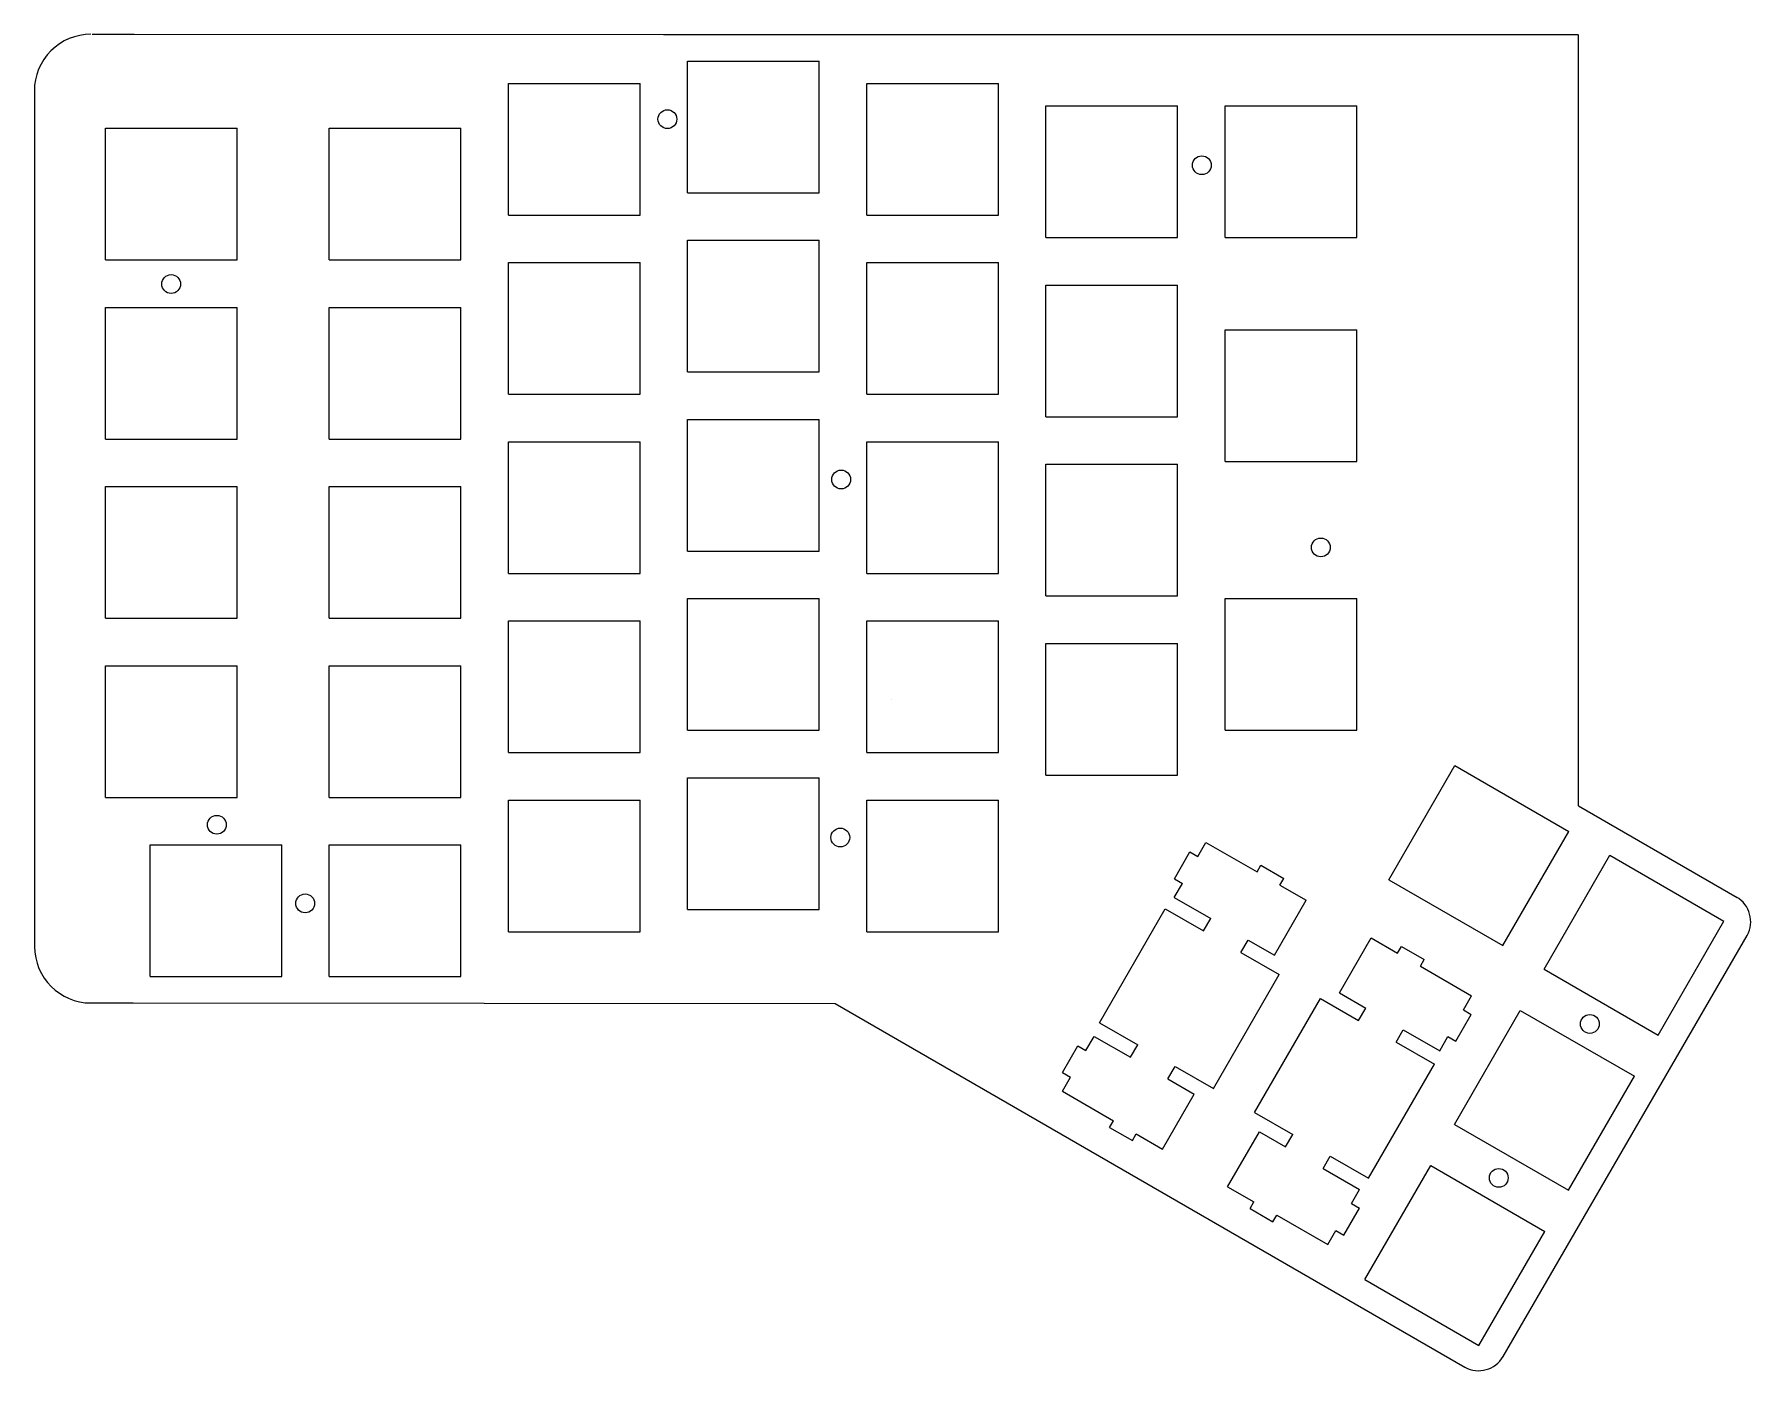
# Model space of a CAD drawing. Header units: millimetres. Extents: x 38 to 221, y 38 to 180.
import ezdxf

# ---------------------------------------------------------------- set-up
doc = ezdxf.new("R2010")
doc.units = ezdxf.units.MM
doc.layers.add('KeepOutLayer', color=6, linetype='Continuous')
doc.layers.add('Mechanical15', color=56, linetype='Continuous')

msp = doc.modelspace()

# ---------------------------------------------------------------- linework, layer by layer
at = {"layer": 'KeepOutLayer'}
for p, q in [((44.36, 180.2), (48.86, 180.2)), ((48.86, 180.2), (105.11, 180.17)), ((105.11, 180.17), (182.55, 180.17)), ((182.55, 180.17), (202.43, 180.17)), ((202.43, 175.99), (202.43, 180.11)), ((107.69, 163.35), (107.69, 177.35)), ((107.69, 177.35), (121.69, 177.35)), ((121.69, 163.35), (121.69, 177.35)), ((202.43, 153.79), (202.43, 175.99)), ((38.23, 174.2), (38.25, 83.2)), ((88.64, 160.97), (88.64, 174.97)), ((88.64, 174.97), (102.64, 174.97)), ((102.64, 160.97), (102.64, 174.97)), ((126.74, 160.97), (126.74, 174.97)), ((126.74, 174.97), (140.74, 174.97)), ((140.74, 160.97), (140.74, 174.97)), ((145.79, 158.59), (145.79, 172.59)), ((145.79, 172.59), (159.79, 172.59)), ((159.79, 158.59), (159.79, 172.59)), ((164.84, 158.59), (164.84, 172.59)), ((164.84, 172.59), (178.84, 172.59)), ((178.84, 158.59), (178.84, 172.59)), ((45.78, 156.21), (45.78, 170.21)), ((45.78, 170.21), (59.78, 170.21)), ((59.78, 156.21), (59.78, 170.21)), ((69.59, 156.21), (69.59, 170.21)), ((69.59, 170.21), (83.59, 170.21)), ((83.59, 156.21), (83.59, 170.21)), ((107.69, 163.35), (121.69, 163.35)), ((88.64, 160.97), (102.64, 160.97)), ((126.74, 160.97), (140.74, 160.97)), ((107.69, 144.3), (107.69, 158.3)), ((107.69, 158.3), (121.69, 158.3)), ((121.69, 144.3), (121.69, 158.3)), ((145.79, 158.59), (159.79, 158.59)), ((164.84, 158.59), (178.84, 158.59)), ((45.78, 156.21), (59.78, 156.21)), ((69.59, 156.21), (83.59, 156.21)), ((88.64, 141.92), (88.64, 155.92)), ((88.64, 155.92), (102.64, 155.92)), ((102.64, 141.92), (102.64, 155.92)), ((126.74, 141.92), (126.74, 155.92)), ((126.74, 155.92), (140.74, 155.92)), ((140.74, 141.92), (140.74, 155.92)), ((145.79, 139.54), (145.79, 153.54)), ((145.79, 153.54), (159.79, 153.54)), ((159.79, 139.54), (159.79, 153.54)), ((202.43, 98.16), (202.43, 153.79)), ((45.78, 137.16), (45.78, 151.16)), ((45.78, 151.16), (59.78, 151.16)), ((59.78, 137.16), (59.78, 151.16)), ((69.59, 137.16), (69.59, 151.16)), ((69.59, 151.16), (83.59, 151.16)), ((83.59, 137.16), (83.59, 151.16)), ((164.84, 134.77), (164.84, 148.77)), ((164.84, 148.77), (178.84, 148.77)), ((178.84, 134.77), (178.84, 148.77)), ((107.69, 144.3), (121.69, 144.3)), ((88.64, 141.92), (102.64, 141.92)), ((126.74, 141.92), (140.74, 141.92)), ((107.69, 125.25), (107.69, 139.25)), ((107.69, 139.25), (121.69, 139.25)), ((121.69, 125.25), (121.69, 139.25)), ((145.79, 139.54), (159.79, 139.54)), ((45.78, 137.16), (59.78, 137.16)), ((69.59, 137.16), (83.59, 137.16)), ((88.64, 122.87), (88.64, 136.87)), ((88.64, 136.87), (102.64, 136.87)), ((102.64, 122.87), (102.64, 136.87)), ((126.74, 122.87), (126.74, 136.87)), ((126.74, 136.87), (140.74, 136.87)), ((140.74, 122.87), (140.74, 136.87)), ((145.79, 120.49), (145.79, 134.49)), ((145.79, 134.49), (159.79, 134.49)), ((159.79, 120.49), (159.79, 134.49)), ((164.84, 134.77), (178.84, 134.77)), ((45.78, 118.11), (45.78, 132.11)), ((45.78, 132.11), (59.78, 132.11)), ((59.78, 118.11), (59.78, 132.11)), ((69.59, 118.11), (69.59, 132.11)), ((69.59, 132.11), (83.59, 132.11)), ((83.59, 118.11), (83.59, 132.11)), ((107.69, 125.25), (121.69, 125.25)), ((88.64, 122.87), (102.64, 122.87)), ((126.74, 122.87), (140.74, 122.87)), ((145.79, 120.49), (159.79, 120.49)), ((107.69, 106.2), (107.69, 120.2)), ((107.69, 120.2), (121.69, 120.2)), ((121.69, 106.2), (121.69, 120.2)), ((164.84, 106.2), (164.84, 120.2)), ((164.84, 120.2), (178.84, 120.2)), ((178.84, 106.2), (178.84, 120.2)), ((45.78, 118.11), (59.78, 118.11)), ((69.59, 118.11), (83.59, 118.11)), ((88.64, 103.82), (88.64, 117.82)), ((88.64, 117.82), (102.64, 117.82)), ((102.64, 103.82), (102.64, 117.82)), ((126.74, 103.82), (126.74, 117.82)), ((126.74, 117.82), (140.74, 117.82)), ((140.74, 103.82), (140.74, 117.82)), ((145.79, 101.44), (145.79, 115.44)), ((145.79, 115.44), (159.79, 115.44)), ((159.79, 101.44), (159.79, 115.44)), ((45.78, 99.06), (45.78, 113.06)), ((45.78, 113.06), (59.78, 113.06)), ((59.78, 99.06), (59.78, 113.06)), ((69.59, 99.06), (69.59, 113.06)), ((69.59, 113.06), (83.59, 113.06)), ((83.59, 99.06), (83.59, 113.06)), ((107.69, 106.2), (121.69, 106.2)), ((164.84, 106.2), (178.84, 106.2)), ((88.64, 103.82), (102.64, 103.82)), ((126.74, 103.82), (140.74, 103.82)), ((182.26, 90.31), (189.26, 102.44)), ((189.26, 102.44), (201.38, 95.44)), ((107.69, 87.15), (107.69, 101.15)), ((107.69, 101.15), (121.69, 101.15)), ((121.69, 87.15), (121.69, 101.15)), ((145.79, 101.44), (159.79, 101.44)), ((45.78, 99.06), (59.78, 99.06)), ((69.59, 99.06), (83.59, 99.06)), ((88.64, 84.77), (88.64, 98.77)), ((88.64, 98.77), (102.64, 98.77)), ((102.64, 84.77), (102.64, 98.77)), ((126.74, 84.77), (126.74, 98.77)), ((126.74, 98.77), (140.74, 98.77)), ((140.74, 84.77), (140.74, 98.77)), ((202.43, 98.16), (219.29, 88.41)), ((194.39, 83.31), (201.38, 95.44)), ((50.54, 80.01), (50.54, 94.01)), ((50.54, 94.01), (64.54, 94.01)), ((64.54, 80.01), (64.54, 94.01)), ((69.59, 80.01), (69.59, 94.01)), ((69.59, 94.01), (83.59, 94.01)), ((83.59, 80.01), (83.59, 94.01)), ((159.45, 90.4), (161.1, 93.26)), ((161.1, 93.26), (161.95, 92.77)), ((161.95, 92.77), (162.81, 94.27)), ((162.81, 94.27), (168.24, 91.13)), ((168.24, 91.13), (168.65, 91.84)), ((168.65, 91.84), (171.08, 90.44)), ((198.76, 80.79), (205.76, 92.91)), ((205.76, 92.91), (217.88, 85.91)), ((159.44, 88.42), (160.3, 89.91)), ((159.45, 90.4), (160.3, 89.91)), ((170.67, 89.73), (171.08, 90.44)), ((170.67, 89.73), (173.46, 88.12)), ((182.26, 90.31), (194.39, 83.31)), ((159.44, 88.42), (163.31, 86.18)), ((170.09, 82.27), (173.46, 88.12)), ((107.69, 87.15), (121.69, 87.15)), ((151.47, 75.09), (158.48, 87.21)), ((158.48, 87.21), (162.54, 84.86)), ((162.54, 84.86), (163.31, 86.18)), ((210.88, 73.79), (217.88, 85.91)), ((88.64, 84.77), (102.64, 84.77)), ((126.74, 84.77), (140.74, 84.77)), ((177.01, 78.27), (180.38, 84.12)), ((180.38, 84.12), (183.18, 82.51)), ((194.41, 39.62), (220.34, 84.38)), ((166.53, 82.56), (167.29, 83.88)), ((166.53, 82.56), (170.6, 80.21)), ((167.29, 83.88), (170.09, 82.27)), ((183.18, 82.51), (183.6, 83.22)), ((183.6, 83.22), (186.02, 81.82)), ((185.61, 81.1), (186.02, 81.82)), ((185.61, 81.1), (191.04, 77.97)), ((198.76, 80.79), (210.88, 73.79)), ((50.54, 80.01), (64.54, 80.01)), ((69.59, 80.01), (83.59, 80.01)), ((163.6, 68.09), (170.6, 80.21)), ((44.22, 77.2), (48.72, 77.2)), ((48.72, 77.2), (123.37, 77.14)), ((123.37, 77.14), (190.34, 38.48)), ((167.97, 65.56), (174.98, 77.69)), ((174.98, 77.69), (179.04, 75.34)), ((177.01, 78.27), (179.81, 76.66)), ((179.04, 75.34), (179.81, 76.66)), ((190.18, 76.48), (191.04, 77.97)), ((151.47, 75.09), (155.55, 72.74)), ((189.23, 64.29), (196.23, 76.41)), ((189.37, 73.13), (191.02, 75.99)), ((190.18, 76.48), (191.02, 75.99)), ((196.23, 76.41), (208.36, 69.41)), ((150.05, 72.16), (150.91, 73.65)), ((150.91, 73.65), (154.78, 71.42)), ((183.03, 73.04), (183.79, 74.36)), ((183.03, 73.04), (187.1, 70.69)), ((183.79, 74.36), (187.66, 72.12)), ((187.66, 72.12), (188.53, 73.62)), ((188.53, 73.62), (189.37, 73.13)), ((147.55, 69.79), (149.2, 72.65)), ((149.2, 72.65), (150.05, 72.16)), ((154.78, 71.42), (155.55, 72.74)), ((147.55, 69.79), (148.4, 69.3)), ((158.77, 69.12), (159.53, 70.44)), ((159.53, 70.44), (163.6, 68.09)), ((180.1, 58.56), (187.1, 70.69)), ((201.36, 57.29), (208.36, 69.41)), ((147.54, 67.81), (148.4, 69.3)), ((147.54, 67.81), (152.97, 64.67)), ((158.77, 69.12), (161.56, 67.5)), ((158.19, 61.66), (161.56, 67.5)), ((152.55, 63.96), (152.97, 64.67)), ((152.55, 63.96), (154.98, 62.56)), ((167.97, 65.56), (172.05, 63.22)), ((189.23, 64.29), (201.36, 57.29)), ((154.98, 62.56), (155.39, 63.27)), ((155.39, 63.27), (158.19, 61.66)), ((165.11, 57.66), (168.49, 63.51)), ((168.49, 63.51), (171.28, 61.89)), ((171.28, 61.89), (172.05, 63.22)), ((175.27, 59.59), (176.03, 60.92)), ((176.03, 60.92), (180.1, 58.56)), ((175.27, 59.59), (179.14, 57.36)), ((179.71, 47.79), (186.71, 59.91)), ((186.71, 59.91), (198.83, 52.91)), ((165.11, 57.66), (167.91, 56.05)), ((178.27, 55.86), (179.14, 57.36)), ((167.5, 55.33), (167.91, 56.05)), ((167.5, 55.33), (169.92, 53.93)), ((177.47, 52.52), (179.12, 55.37)), ((178.27, 55.86), (179.12, 55.37)), ((169.92, 53.93), (170.33, 54.65)), ((170.33, 54.65), (175.76, 51.51)), ((175.76, 51.51), (176.63, 53.01)), ((176.63, 53.01), (177.47, 52.52)), ((191.83, 40.79), (198.83, 52.91)), ((179.71, 47.79), (191.83, 40.79))]:
    msp.add_line(p, q, dxfattribs=at)
for centre in [(105.54, 171.18), (105.54, 171.18), (162.37, 166.28), (162.37, 166.28), (52.78, 153.65), (52.78, 153.65), (124.02, 132.86), (124.02, 132.86), (175.02, 125.64), (175.02, 125.64), (57.63, 96.15), (57.63, 96.15), (123.93, 94.79), (123.93, 94.79), (67.03, 87.79), (67.03, 87.79), (203.63, 74.97), (203.63, 74.97), (193.94, 58.6), (193.94, 58.6)]:
    msp.add_circle(centre, 1, dxfattribs=at)
for centre, radius, start, end in [((44.23, 174.2), 6, 90, 180.0007), ((217.73, 85.85), 3, 330.6943, 60.3811), ((44.25, 83.2), 6, 180.0002, 269.999), ((191.8, 41.1), 3, 240.6943, 330.3811)]:
    msp.add_arc(centre, radius, start, end, dxfattribs=at)
at = {"layer": 'Mechanical15'}
msp.add_line((129.41, 109.42), (129.41, 109.42), dxfattribs=at)

doc.saveas('drawing.dxf')
